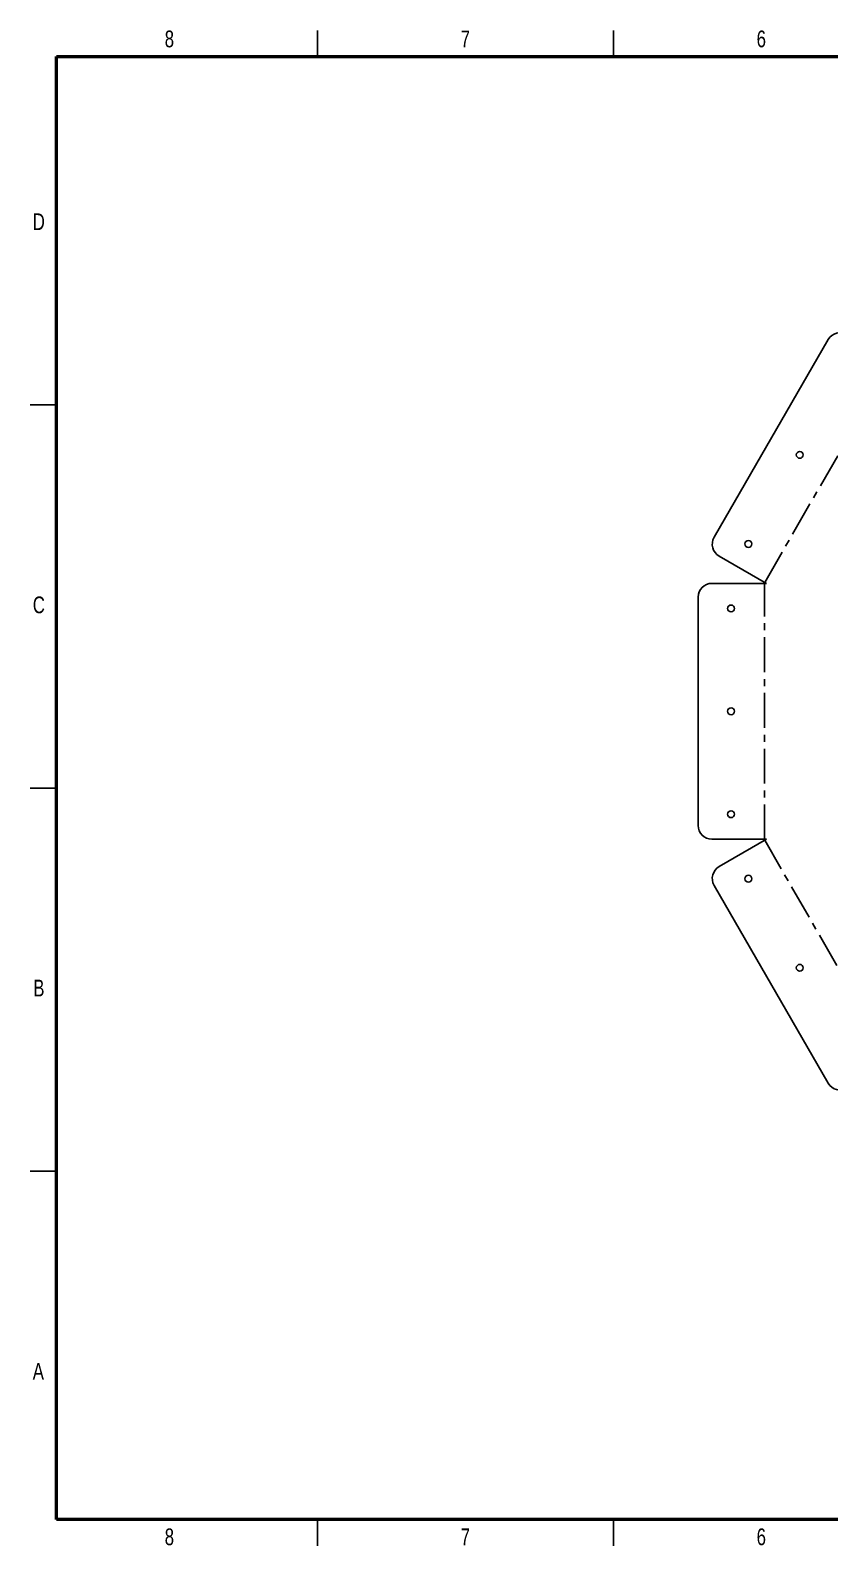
# Model space of a CAD drawing. Header units: millimetres. Extents: x 3 to 860, y 3 to 556.
# Drawn here: x 3 to 295, y 3 to 556 of the extents above; entities that cross this region are included whole.
import ezdxf

# ---------------------------------------------------------------- set-up
doc = ezdxf.new("R2010")
doc.units = ezdxf.units.MM
doc.linetypes.add('CENTERX2', pattern=[20.32, 12.7, -2.54, 2.54, -2.54])
doc.styles.add('SLDTEXTSTYLE0', font='TXT', dxfattribs={"width": 0.75})

msp = doc.modelspace()

# ---------------------------------------------------------------- linework, layer by layer
at = {"color": 7, "linetype": 'Continuous', "lineweight": 25}
for p, q in [((107.95, 546.1), (107.95, 555.62)), ((215.9, 546.1), (215.9, 555.62)), ((294.25, 442.95), (252.6, 370.81)), ((12.7, 419.1), (3.17, 419.1)), ((254.43, 363.98), (271.68, 354.02)), ((271.68, 354.02), (251.76, 354.02)), ((246.76, 349.02), (246.76, 265.72)), ((3.17, 279.4), (12.7, 279.4)), ((12.7, 279.4), (3.17, 279.4)), ((251.76, 260.72), (271.68, 260.72)), ((271.68, 260.72), (254.43, 250.75)), ((252.6, 243.92), (294.25, 171.78)), ((12.7, 139.7), (3.17, 139.7)), ((107.95, 12.7), (107.95, 3.17)), ((215.9, 12.7), (215.9, 3.17))]:
    msp.add_line(p, q, dxfattribs=at)
at = {"color": 7, "linetype": 'Continuous', "lineweight": 50}
for p, q in [((12.7, 12.7), (12.7, 546.1)), ((12.7, 546.1), (850.9, 546.1)), ((850.9, 12.7), (12.7, 12.7))]:
    msp.add_line(p, q, dxfattribs=at)
at = {"color": 7, "linetype": 'CENTERX2'}
for p, q in [((271.05, 354.38), (317.7, 435.18)), ((270.95, 260.72), (270.95, 354.02)), ((317.7, 179.55), (271.05, 260.35))]:
    msp.add_line(p, q, dxfattribs=at)
at = {"color": 7, "linetype": 'Continuous', "lineweight": 25}
for centre in [(283.84, 400.87), (265.09, 368.39), (258.78, 344.87), (258.78, 307.37), (258.78, 269.87), (265.09, 246.34), (283.84, 213.87)]:
    msp.add_circle(centre, 1.25, dxfattribs=at)
for centre, start, end in [((298.58, 440.45), 60, 150), ((256.93, 368.31), 150, 240), ((251.76, 349.02), 90, 180), ((251.76, 265.72), 180, 270), ((256.93, 246.42), 120, 210), ((298.58, 174.28), 210, 300)]:
    msp.add_arc(centre, 5, start, end, dxfattribs=at)

# ---------------------------------------------------------------- texts
at = {"color": 7, "linetype": 'Continuous', "lineweight": 0, "char_height": 6.1, "attachment_point": 2, "style": 'SLDTEXTSTYLE0'}
for s, insert in [('8', (53.91, 555.56)), ('7', (161.86, 555.56)), ('6', (269.81, 555.56)), ('D', (6.28, 488.93)), ('C', (6.29, 349.23)), ('B', (6.3, 209.53)), ('A', (6.11, 69.83)), ('8', (53.91, 9.46)), ('7', (161.86, 9.46)), ('6', (269.81, 9.46))]:
    msp.add_mtext(s, dxfattribs=dict(at, insert=insert))

doc.saveas('drawing.dxf')
